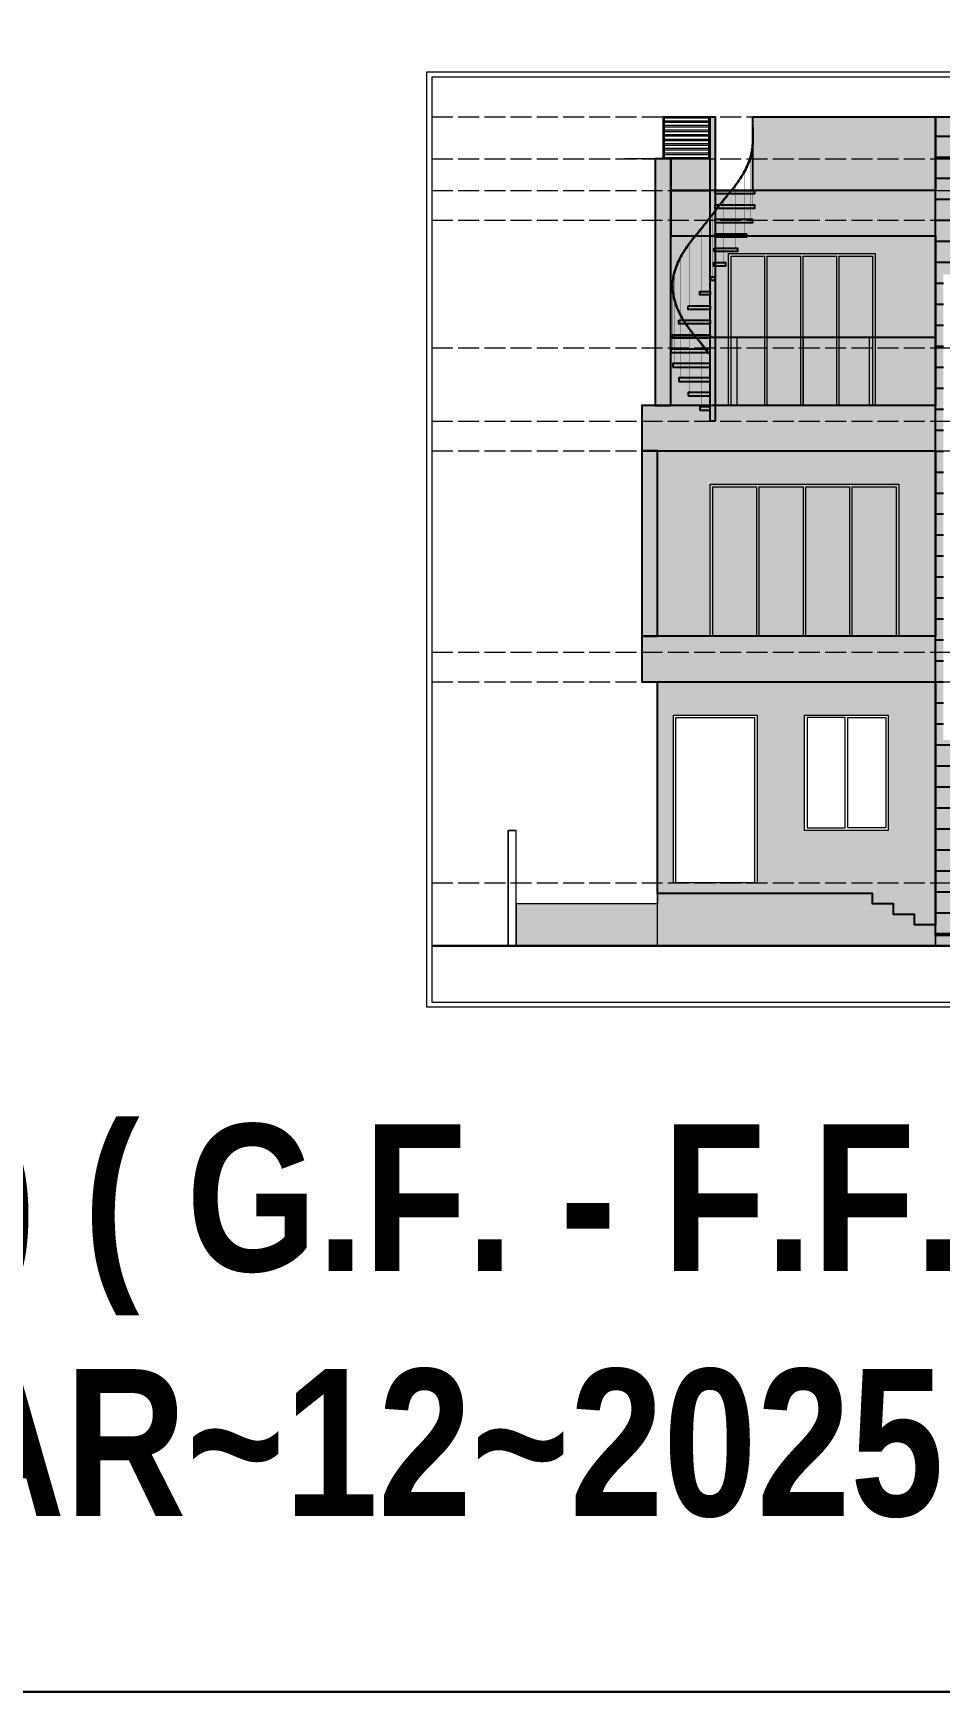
# Paper-space layout 'Layout1' of a CAD drawing. Header units: millimetres. Extents: x -1 to 3078, y -1078 to 819.
# Drawn here: x 1991 to 2509, y -1078 to -129 of the extents above; entities that cross this region are included whole.
import ezdxf

# ---------------------------------------------------------------- set-up
doc = ezdxf.new("R2010")
doc.units = ezdxf.units.MM
doc.header["$MEASUREMENT"] = 0
doc.linetypes.add('ACAD_ISO02W100', pattern=[15, 12, -3])
for name, color, linetype, lineweight in [('@~LEVEL GRID LINE', 43, 'ACAD_ISO02W100', 9), ('ELEVATION', 250, 'Continuous', 9), ('ELEVATION ( D~W~RaiL )', 250, 'Continuous', 9), ('ELEVATION ( HATCH )', 251, 'Continuous', 9), ('ELEVATION ( WALL COLOUR ) X_', 7, 'Continuous', 9), ('SECTION', 7, 'Continuous', 9), ('SECTION ( D~W~RaiL )', 250, 'Continuous', 18), ('SECTION ( GLASS  COLOUR ) X_', 7, 'Continuous', 9), ('SECTION ( PLine )', 251, 'Continuous', 30), ('X_SHEET', 7, 'Continuous', 9)]:
    doc.layers.add(name, color=color, linetype=linetype, lineweight=lineweight)
doc.layers.add('ELEVATION ( GLASS COLOUR ) X_', color=7, linetype='Continuous')
doc.layers.add('ELEVATION )~BOUNDRY ~( WALL COLOUR ) _', color=7, linetype='Continuous')
doc.styles.add("Cn_BT_0'-0", font='swissc.ttf')

# ---------------------------------------------------------------- blocks, each defined once
blk = doc.blocks.new('SPRIAL STAIR')
at = {"layer": 'ELEVATION', "lineweight": 30}
h = blk.add_hatch(color=1, dxfattribs=at)
h.set_gradient(color1=(169, 105, 75), color2=(239, 226, 220), one_color=1, tint=0.9, name='CYLINDER')
h.paths.add_polyline_path([(1.5, 0), (-1.5, 0), (-1.5, 174), (1.5, 174)])
at = {"layer": 'ELEVATION', "lineweight": -3}
blk.add_lwpolyline([(1.5, 0), (-1.5, 0), (-1.5, 174), (1.5, 174)], close=True, dxfattribs=at)
at = {"layer": 'ELEVATION', "color": 32, "const_width": 0.18}
for points in [[(23, 132), (23, 168)], [(23, 123.75), (23, 159.75)], [(18.42, 107.25), (18.42, 143.25)], [(21.83, 115.5), (21.83, 151.5)], [(13.11, 99), (13.11, 135)], [(6.42, 90.75), (6.42, 126.75)], [(0, 82.5), (0, 118.5)], [(-6.42, 74.25), (-6.42, 110.25)], [(-13.11, 66), (-13.11, 102)], [(-21.83, 49.5), (-21.83, 85.5)], [(-18.42, 57.75), (-18.42, 93.75)], [(-23, 41.25), (-23, 77.25)], [(-21.83, 33), (-21.83, 69)], [(-18.42, 24.75), (-18.42, 60.75)], [(-13.11, 16.5), (-13.11, 52.5)], [(-6.42, 8.25), (-6.42, 44.25)]]:
    blk.add_lwpolyline(points, dxfattribs=at)
at = {"layer": 'ELEVATION', "color": 32, "lineweight": -3}
for points in [[(1.5, 132), (24, 132), (24, 130), (1.5, 130)], [(1.5, 123.75), (24, 123.75), (24, 121.75), (1.5, 121.75)], [(1.43, 115.5), (22.83, 115.5), (22.83, 113.5), (1.43, 113.5)], [(1.21, 107.25), (19.42, 107.25), (19.42, 105.25), (1.21, 105.25)], [(0.88, 99), (14.11, 99), (14.11, 97), (0.88, 97)], [(0.46, 90.75), (7.42, 90.75), (7.42, 88.75), (0.46, 88.75)], [(-1, 82.5), (1, 82.5), (1, 80.5), (-1, 80.5)], [(-7.42, 74.25), (-1.5, 74.25), (-1.5, 72.25), (-7.42, 72.25)], [(-19.42, 57.75), (-1.5, 57.75), (-1.5, 55.75), (-19.42, 55.75)], [(-14.11, 66), (-1.5, 66), (-1.5, 64), (-14.11, 64)], [(-22.83, 49.5), (-1.5, 49.5), (-1.5, 47.5), (-22.83, 47.5)], [(-24, 39.25), (-1.5, 39.25), (-1.5, 41.25), (-24, 41.25)], [(-22.83, 31), (-1.5, 31), (-1.5, 33), (-22.83, 33)], [(-19.42, 22.75), (-1.5, 22.75), (-1.5, 24.75), (-19.42, 24.75)], [(-14.11, 14.5), (-1.5, 14.5), (-1.5, 16.5), (-14.11, 16.5)], [(-7.42, 6.25), (-1.5, 6.25), (-1.5, 8.25), (-7.42, 8.25)]]:
    blk.add_lwpolyline(points, close=True, dxfattribs=at)
at = {"layer": 'ELEVATION', "color": 32, "lineweight": 30}
blk.add_open_spline([(-1.5, 37.97), (-3.11, 40.08), (-6.9, 44.99), (-13.12, 52.15), (-20.03, 62.59), (-23.89, 74.3), (-22.13, 85.81), (-18.51, 94.14), (-13.13, 102.36), (-6.36, 110.13), (0, 118.5), (6.36, 126.87), (13.13, 134.64), (18.49, 142.86), (22.2, 151.19), (23.19, 159.73), (23.06, 165.25), (23, 168)], degree=3, knots=[2.475585, 2.475585, 2.475585, 2.475585, 10.451449, 21.073335, 30.884245, 48.009061, 56.342265, 65.268822, 75.079732, 85.701618, 96.153067, 106.604516, 117.226402, 127.037312, 135.963869, 144.297073, 152.547073, 152.547073, 152.547073, 152.547073], dxfattribs=at)

psp = doc.layouts.get("Layout1")

# ---------------------------------------------------------------- hatches: boundary and pattern name
at = {"layer": 'ELEVATION'}
h = psp.add_hatch(color=256, dxfattribs=at)
h.set_gradient(color1=(228, 222, 202), color2=(243, 240, 231), one_color=1, tint=0.93, name='CYLINDER')
h.paths.add_polyline_path([(2402.4926, -177.0678), (2506.9926, -177.0678), (2506.9926, -219.0678), (2402.4926, -219.0678)])
h = psp.add_hatch(color=256, dxfattribs=at)
h.set_gradient(color1=(153, 81, 71), color2=(176, 95, 84), one_color=1, tint=0.51)
h.paths.add_polyline_path([(2355.4926, -201.0678), (2346.4926, -201.0678), (2346.4926, -342.0678), (2355.4926, -342.0678)])
h = psp.add_hatch(color=256, dxfattribs=at)
h.set_gradient(color1=(228, 222, 202), color2=(243, 240, 231), one_color=1, tint=0.93, name='CYLINDER')
h.paths.add_polyline_path([(2377.9926, -201.0678), (2355.4926, -201.0678), (2355.4926, -219.0678), (2377.9926, -219.0678)])
at = {"layer": 'ELEVATION', "lineweight": 30}
h = psp.add_hatch(color=256, dxfattribs=at)
h.set_gradient(color1=(255, 207, 158), color2=(255, 232, 209), one_color=1, tint=0.91, name='CYLINDER')
h.paths.add_polyline_path([(2355.4926, -245.0678), (2506.9926, -245.0678), (2506.9926, -342.0678), (2355.4926, -342.0678)])
h.paths.add_polyline_path([(2388.4926, -255.0678), (2472.4926, -255.0678), (2472.4926, -342.0678), (2388.4926, -342.0678)], flags=16)
at = {"layer": 'ELEVATION'}
h = psp.add_hatch(color=256, dxfattribs=at)
h.set_gradient(color1=(154, 163, 167), color2=(184, 191, 193), one_color=1, tint=0.74, name='CYLINDER')
h.paths.add_polyline_path([(2338.9926, -474.0678), (2347.9926, -474.0678), (2347.9926, -368.0678), (2338.9926, -368.0678)])
h = psp.add_hatch(color=256, dxfattribs=at)
h.set_gradient(color1=(255, 184, 112), color2=(255, 207, 158), one_color=1, tint=0.81)
h.paths.add_polyline_path([(2347.9926, -368.0678), (2506.9926, -368.0678), (2506.9926, -474.0678), (2347.9926, -474.0678)])
h.paths.add_polyline_path([(2377.9926, -474.0678), (2377.9926, -387.0678), (2485.9926, -387.0678), (2485.9926, -474.0678)], flags=16)
h = psp.add_hatch(color=256, dxfattribs=at)
h.set_gradient(color1=(255, 153, 51), color2=(242, 85, 64), tint=0.74)
h.paths.add_polyline_path([(2347.9926, -621.0678), (2347.9926, -500.0678), (2506.9926, -500.0678), (2506.9926, -639.0678), (2494.9926, -639.0678), (2494.9926, -633.0678), (2482.9926, -633.0678), (2482.9926, -627.0678), (2470.9926, -627.0678), (2470.9926, -621.0678)])
h.paths.add_polyline_path([(2356.9926, -615.0678), (2356.9926, -519.0678), (2404.9926, -519.0678), (2404.9926, -615.0678)], flags=16)
h.paths.add_polyline_path([(2479.9926, -585.0678), (2431.9926, -585.0678), (2431.9926, -519.0678), (2479.9926, -519.0678)], flags=16)
at = {"layer": 'ELEVATION ( D~W~RaiL )'}
h = psp.add_hatch(dxfattribs=at)
h.set_pattern_fill('ANSI32', color=256, scale=7, angle=135, style=0)
h.set_pattern_definition([(180, (2356.1926, -201.0678), (-4e-16, -2.625), []), (180, (2355.3176, -200.1928), (-4e-16, -2.625), [])])
h.paths.add_polyline_path([(2351.6926, -201.0678), (2377.2926, -201.0678), (2377.2926, -177.7678), (2351.6926, -177.7678)])
at = {"layer": 'ELEVATION ( GLASS COLOUR ) X_'}
h = psp.add_hatch(color=256, dxfattribs=at)
h.set_gradient(color1=(196, 215, 217), color2=(243, 247, 247), one_color=1, tint=0.96, name='CYLINDER')
h.paths.add_polyline_path([(2388.4926, -255.0678), (2472.4926, -255.0678), (2472.4926, -342.0678), (2388.4926, -342.0678)])
h = psp.add_hatch(color=256, dxfattribs=at)
h.set_gradient(color1=(196, 215, 217), color2=(243, 247, 247), one_color=1, tint=0.96, name='CYLINDER')
h.paths.add_polyline_path([(2377.9926, -387.0678), (2485.9926, -387.0678), (2485.9926, -474.0678), (2377.9926, -474.0678)])
at = {"layer": 'ELEVATION ( HATCH )', "lineweight": -3}
h = psp.add_hatch(dxfattribs=at)
h.set_pattern_fill('_USER', color=256, scale=12, style=0, pattern_type=0)
h.set_pattern_definition([(0, (-140210.194, 167271.89), (0, 12), [])])
h.paths.add_polyline_path([(2658.4926, -645.0678), (2506.9926, -645.0678), (2506.9926, -177.0678), (2658.4926, -177.0678)])
h.paths.add_polyline_path([(2607.4926, -468.7821), (2649.4926, -468.7821), (2649.4926, -564.7821), (2607.4926, -564.7821)], flags=16)
h.paths.add_polyline_path([(2511.4926, -267.0678), (2553.4926, -267.0678), (2553.4926, -533.3535), (2511.4926, -533.3535)], flags=16)
at = {"layer": 'ELEVATION ( HATCH )'}
h = psp.add_hatch(dxfattribs=at)
h.set_pattern_fill('ANSI36', color=256, scale=18, style=0)
h.set_pattern_definition([(45, (2266.9926, -651.0678), (1.193243, 4.375223), [5.625, -1.125, 0, -1.125])])
h.paths.add_polyline_path([(2266.9926, -627.0678), (2266.9926, -651.0678), (2739.4926, -651.0678), (2739.4926, -645.0678), (2506.9926, -645.0678), (2506.9926, -639.0678), (2494.9926, -639.0678), (2494.9926, -633.0678), (2482.9926, -633.0678), (2482.9926, -627.0678), (2470.9926, -627.0678), (2470.9926, -621.0678), (2347.9926, -621.0678), (2347.9926, -627.0678)])
at = {"layer": 'ELEVATION ( WALL COLOUR ) X_'}
h = psp.add_hatch(color=256, dxfattribs=at)
h.set_gradient(color1=(228, 222, 202), color2=(243, 240, 231), one_color=1, tint=0.93, name='CYLINDER')
h.paths.add_polyline_path([(2658.4926, -645.0678), (2506.9926, -645.0678), (2506.9926, -177.0678), (2658.4926, -177.0678)])
h.paths.add_polyline_path([(2511.4926, -267.0678), (2553.4926, -267.0678), (2553.4926, -533.3535), (2511.4926, -533.3535)], flags=16)
h.paths.add_polyline_path([(2607.4926, -468.7821), (2649.4926, -468.7821), (2649.4926, -564.7821), (2607.4926, -564.7821)], flags=16)
h = psp.add_hatch(color=256, dxfattribs=at)
h.set_gradient(color1=(154, 163, 167), color2=(184, 191, 193), rotation=90, one_color=1, tint=0.74, name='CYLINDER')
h.paths.add_polyline_path([(2506.9926, -219.0678), (2355.4926, -219.0678), (2355.4926, -245.0678), (2506.9926, -245.0678)])
h = psp.add_hatch(color=256, dxfattribs=at)
h.set_gradient(color1=(154, 163, 167), color2=(184, 191, 193), rotation=90, one_color=1, tint=0.74, name='CYLINDER')
h.paths.add_polyline_path([(2506.9926, -342.0678), (2338.9926, -342.0678), (2338.9926, -368.0678), (2506.9926, -368.0678)])
h = psp.add_hatch(color=256, dxfattribs=at)
h.set_gradient(color1=(154, 163, 167), color2=(184, 191, 193), rotation=90, one_color=1, tint=0.74, name='CYLINDER')
h.paths.add_polyline_path([(2506.9926, -474.0678), (2338.9926, -474.0678), (2338.9926, -500.0678), (2506.9926, -500.0678)])
at = {"layer": 'SECTION ( GLASS  COLOUR ) X_'}
h = psp.add_hatch(color=5, dxfattribs=at)
h.set_gradient(color1=(196, 215, 217), color2=(243, 247, 247), rotation=90, one_color=1, tint=0.96, name='CYLINDER')
h.paths.add_polyline_path([(2506.9926, -303.0678), (2355.4926, -303.0678), (2355.4926, -342.0678), (2506.9926, -342.0678)])

# ---------------------------------------------------------------- linework, layer by layer
at = {"layer": '@~LEVEL GRID LINE'}
for p, q in [((2218.8688, -177.0678), (2883.044, -177.0678)), ((2218.8688, -201.0678), (2883.044, -201.0678)), ((2218.8688, -219.0678), (2883.044, -219.0678)), ((2218.8688, -309.0678), (2883.044, -309.0678)), ((2218.8688, -351.0678), (2883.044, -351.0678)), ((2218.8688, -483.0678), (2883.044, -483.0678)), ((2218.8688, -615.0678), (2883.044, -615.0678))]:
    psp.add_line(p, q, dxfattribs=at)
at = {"layer": '@~LEVEL GRID LINE', "color": 6}
for p, q in [((2218.8688, -236.0678), (2883.044, -236.0678)), ((2218.8688, -368.0678), (2883.044, -368.0678)), ((2218.8688, -500.0678), (2883.044, -500.0678))]:
    psp.add_line(p, q, dxfattribs=at)
at = {"layer": 'ELEVATION'}
for p, q in [((2402.4926, -177.0678), (2658.4926, -177.0678)), ((2402.4926, -219.0678), (2402.4926, -177.0678)), ((2506.9926, -507.0678), (2506.9926, -177.0678)), ((2377.9926, -201.0678), (2329.2827, -201.0678)), ((2346.4926, -342.0678), (2346.4926, -201.0678)), ((2355.4926, -201.0678), (2346.4926, -201.0678)), ((2355.4926, -342.0678), (2355.4926, -201.0678)), ((2338.9926, -500.0678), (2338.9926, -342.0678)), ((2338.9926, -368.0678), (2338.9926, -342.0678)), ((2338.9926, -342.0678), (2506.9926, -342.0678)), ((2338.9926, -368.0678), (2506.9926, -368.0678)), ((2347.9926, -474.0678), (2347.9926, -368.0678)), ((2338.9926, -500.0678), (2338.9926, -474.0678)), ((2338.9926, -474.0678), (2506.9926, -474.0678)), ((2338.9926, -500.0678), (2506.9926, -500.0678)), ((2347.9926, -651.0678), (2347.9926, -500.0678)), ((2262.4926, -651.0678), (2262.4926, -585.0678)), ((2262.4926, -585.0678), (2266.9926, -585.0678)), ((2266.9926, -651.0678), (2266.9926, -585.0678))]:
    psp.add_line(p, q, dxfattribs=at)
at = {"layer": 'ELEVATION', "color": 253}
for p, q in [((2393.3676, -303.0678), (2393.3676, -342.0678)), ((2431.2426, -303.0678), (2431.2426, -342.0678)), ((2469.1176, -303.0678), (2469.1176, -342.0678))]:
    psp.add_line(p, q, dxfattribs=at)
at = {"layer": 'ELEVATION'}
for points in [[(2355.4926, -245.0678), (2506.9926, -245.0678), (2506.9926, -219.0678), (2355.4926, -219.0678)], [(2262.4926, -651.0678), (2266.9926, -651.0678), (2266.9926, -585.0678), (2262.4926, -585.0678)]]:
    psp.add_lwpolyline(points, close=True, dxfattribs=at)
at = {"layer": 'ELEVATION', "const_width": 1}
psp.add_lwpolyline([(2506.9926, -500.0678), (2506.9926, -651.0678)], dxfattribs=at)
at = {"layer": 'ELEVATION'}
psp.add_lwpolyline([(2739.4926, -645.0678), (2506.9926, -645.0678), (2506.9926, -639.0678), (2494.9926, -639.0678), (2494.9926, -633.0678), (2482.9926, -633.0678), (2482.9926, -627.0678), (2470.9926, -627.0678), (2470.9926, -621.0678), (2347.9926, -621.0678), (2347.9926, -627.0678), (2266.9926, -627.0678)], dxfattribs=at)
at = {"layer": 'ELEVATION ( D~W~RaiL )'}
for points in [[(2350.9926, -201.0678), (2377.9926, -201.0678), (2377.9926, -177.0678), (2350.9926, -177.0678)], [(2351.6926, -201.0678), (2377.2926, -201.0678), (2377.2926, -177.7678), (2351.6926, -177.7678)], [(2388.4926, -255.0678), (2472.4926, -255.0678), (2472.4926, -342.0678), (2388.4926, -342.0678)], [(2389.9926, -256.5678), (2409.1176, -256.5678), (2409.1176, -342.0678), (2389.9926, -342.0678)], [(2410.6176, -256.5678), (2429.7426, -256.5678), (2429.7426, -342.0678), (2410.6176, -342.0678)], [(2431.2426, -256.5678), (2450.3676, -256.5678), (2450.3676, -342.0678), (2431.2426, -342.0678)], [(2451.8676, -256.5678), (2470.9926, -256.5678), (2470.9926, -342.0678), (2451.8676, -342.0678)], [(2377.9926, -387.0678), (2485.9926, -387.0678), (2485.9926, -474.0678), (2377.9926, -474.0678)], [(2379.4926, -388.5678), (2404.6176, -388.5678), (2404.6176, -474.0678), (2379.4926, -474.0678)], [(2406.1176, -388.5678), (2431.2426, -388.5678), (2431.2426, -474.0678), (2406.1176, -474.0678)], [(2432.7426, -388.5678), (2457.8676, -388.5678), (2457.8676, -474.0678), (2432.7426, -474.0678)], [(2459.3676, -388.5678), (2484.4926, -388.5678), (2484.4926, -474.0678), (2459.3676, -474.0678)]]:
    psp.add_lwpolyline(points, close=True, dxfattribs=at)
at = {"layer": 'ELEVATION ( GLASS COLOUR ) X_', "color": 45, "true_color": 0x9c8a6c, "const_width": 1}
psp.add_lwpolyline([(2355.4926, -303.0678), (2506.9926, -303.0678)], dxfattribs=at)
at = {"layer": 'ELEVATION ( HATCH )'}
psp.add_lwpolyline([(2266.9926, -627.0678), (2266.9926, -651.0678), (2739.4926, -651.0678), (2739.4926, -645.0678), (2506.9926, -645.0678), (2506.9926, -639.0678), (2494.9926, -639.0678), (2494.9926, -633.0678), (2482.9926, -633.0678), (2482.9926, -627.0678), (2470.9926, -627.0678), (2470.9926, -621.0678), (2347.9926, -621.0678), (2347.9926, -627.0678), (2266.9926, -627.0678)], dxfattribs=at)
at = {"layer": 'ELEVATION )~BOUNDRY ~( WALL COLOUR ) _'}
for points in [[(2402.4926, -177.0678), (2506.9926, -177.0678), (2506.9926, -219.0678), (2402.4926, -219.0678)], [(2658.4926, -645.0678), (2506.9926, -645.0678), (2506.9926, -177.0678), (2658.4926, -177.0678)], [(2355.4926, -201.0678), (2346.4926, -201.0678), (2346.4926, -342.0678), (2355.4926, -342.0678)], [(2377.9926, -201.0678), (2355.4926, -201.0678), (2355.4926, -219.0678), (2377.9926, -219.0678)], [(2506.9926, -219.0678), (2355.4926, -219.0678), (2355.4926, -245.0678), (2506.9926, -245.0678)], [(2355.4926, -245.0678), (2506.9926, -245.0678), (2506.9926, -342.0678), (2355.4926, -342.0678)], [(2506.9926, -342.0678), (2338.9926, -342.0678), (2338.9926, -368.0678), (2506.9926, -368.0678)], [(2338.9926, -474.0678), (2347.9926, -474.0678), (2347.9926, -368.0678), (2338.9926, -368.0678)], [(2347.9926, -368.0678), (2506.9926, -368.0678), (2506.9926, -474.0678), (2347.9926, -474.0678)], [(2506.9926, -474.0678), (2338.9926, -474.0678), (2338.9926, -500.0678), (2506.9926, -500.0678)], [(2347.9926, -621.0678), (2347.9926, -500.0678), (2506.9926, -500.0678), (2506.9926, -639.0678), (2494.9926, -639.0678), (2494.9926, -633.0678), (2482.9926, -633.0678), (2482.9926, -627.0678), (2470.9926, -627.0678), (2470.9926, -621.0678)]]:
    psp.add_lwpolyline(points, close=True, dxfattribs=at)
at = {"layer": 'SECTION'}
for p, q in [((2506.9926, -303.0678), (2355.4926, -303.0678)), ((2218.8688, -651.0678), (2883.044, -651.0678))]:
    psp.add_line(p, q, dxfattribs=at)
at = {"layer": 'SECTION ( D~W~RaiL )'}
for points in [[(2388.4926, -342.0678), (2388.4926, -255.0678), (2472.4926, -255.0678), (2472.4926, -342.0678), (2388.4926, -342.0678)], [(2377.9926, -474.0678), (2377.9926, -387.0678), (2485.9926, -387.0678), (2485.9926, -474.0678), (2377.9926, -474.0678)], [(2356.9926, -615.0678), (2356.9926, -519.0678), (2404.9926, -519.0678), (2404.9926, -615.0678), (2356.9926, -615.0678)], [(2358.4926, -615.0678), (2358.4926, -520.5678), (2403.4926, -520.5678), (2403.4926, -615.0678)]]:
    psp.add_lwpolyline(points, dxfattribs=at)
for points in [[(2479.9926, -585.0678), (2431.9926, -585.0678), (2431.9926, -519.0678), (2479.9926, -519.0678)], [(2455.2426, -520.5678), (2433.4926, -520.5678), (2433.4926, -583.5678), (2455.2426, -583.5678)], [(2456.7426, -520.5678), (2478.4926, -520.5678), (2478.4926, -583.5678), (2456.7426, -583.5678)]]:
    psp.add_lwpolyline(points, close=True, dxfattribs=at)
at = {"layer": 'SECTION ( GLASS  COLOUR ) X_'}
psp.add_lwpolyline([(2506.9926, -303.0678), (2355.4926, -303.0678), (2355.4926, -342.0678), (2506.9926, -342.0678)], close=True, dxfattribs=at)
at = {"layer": 'SECTION ( PLine )'}
psp.add_lwpolyline([(2218.8688, -651.0678), (2883.044, -651.0678)], dxfattribs=at)
at = {"layer": 'X_SHEET', "color": 5, "lineweight": 30}
psp.add_lwpolyline([(0, 819.3923), (3077.8509, 819.3923), (3077.8509, -1077.6716), (0, -1077.6716)], close=True, dxfattribs=at)
at = {"layer": 'X_SHEET'}
for points in [[(2983.0172, -686.225), (2215.8688, -686.225), (2215.8688, -151.2922), (2983.0172, -151.2922)], [(2218.8688, -683.225), (2883.044, -683.225), (2883.044, -154.2922), (2218.8688, -154.2922)]]:
    psp.add_lwpolyline(points, close=True, dxfattribs=at)

# ---------------------------------------------------------------- block references
at = {"layer": 'ELEVATION', "color": 1, "lineweight": 30}
psp.add_blockref('SPRIAL STAIR', (2379.4926, -351.0678), dxfattribs=at)

# ---------------------------------------------------------------- texts
at = {"layer": 'X_SHEET', "color": 5, "insert": (314.4982, -753.0997), "char_height": 84, "attachment_point": 1, "style": "Cn_BT_0'-0"}
psp.add_mtext('{\\fSwis721 Cn BT|b1|i0|c0|p34;GROUND FLOOR ( WORKING DRG. ) ( G.F. - F.F. - S.F. )\\PSECTION & FRONT ELEVATION ( MAR~12~2025 )}', dxfattribs=at)

doc.saveas('drawing.dxf')
